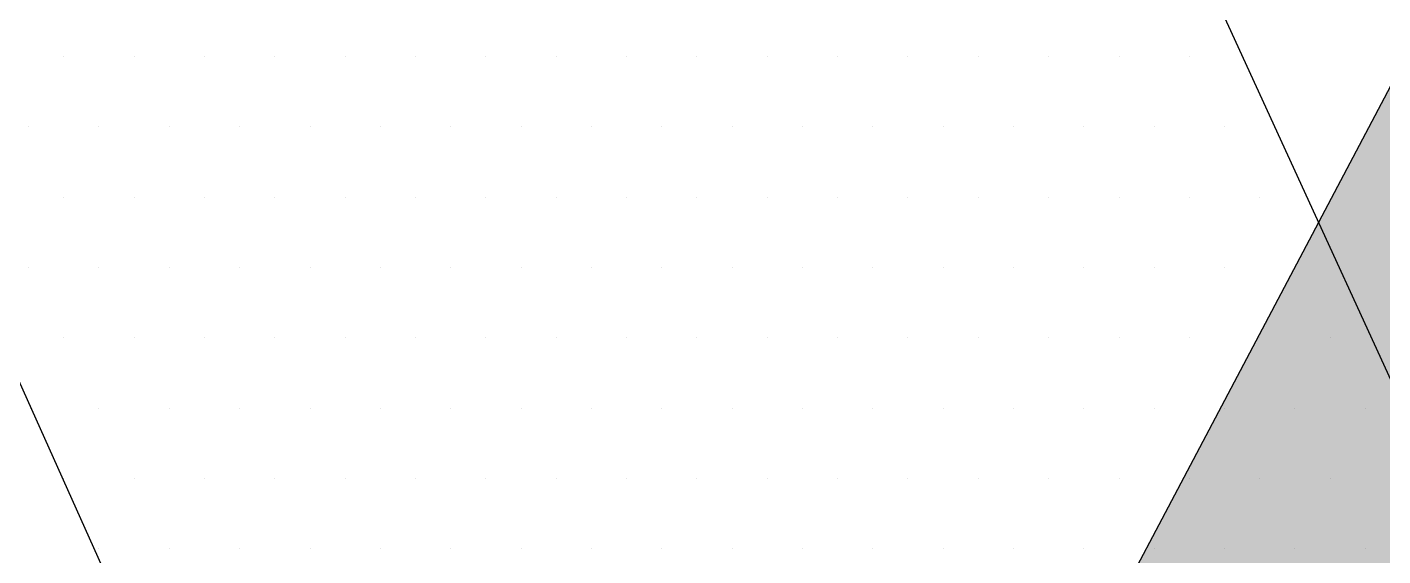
# Paper-space layout 'TOP_A1_00200_01-01-2017_MODELE' of a CAD drawing. Header units: millimetres. Extents: x -52 to 293, y -3 to 294.
# Drawn here: x -13.73 to -11.962, y 70.697 to 71.386 of the extents above; entities that cross this region are included whole.
import ezdxf

# ---------------------------------------------------------------- set-up
doc = ezdxf.new("R2010")
doc.units = ezdxf.units.MM
doc.header["$LTSCALE"] = 2
for name, color, linetype in [('CALQUE_7', 4, 'Continuous'), ('CARTOUCHE', 7, 'Continuous'), ('rosace', 7, 'Continuous')]:
    doc.layers.add(name, color=color, linetype=linetype)

# ---------------------------------------------------------------- blocks, each defined once
blk = doc.blocks.new('A$C715108E3')
at = {"layer": 'CALQUE_7', "color": 131}
for p, q in [((-4.929, 1.3464), (-4.929, 1.3464)), ((-4.8369, 1.3464), (-4.8369, 1.3464)), ((-4.7453, 1.3464), (-4.7453, 1.3464)), ((-4.6537, 1.3464), (-4.6537, 1.3464)), ((-4.562, 1.3464), (-4.562, 1.3464)), ((-4.47, 1.3464), (-4.47, 1.3464)), ((-4.3787, 1.3464), (-4.3787, 1.3464)), ((-4.2867, 1.3464), (-4.2867, 1.3464)), ((-4.1947, 1.3464), (-4.1947, 1.3464)), ((-4.1034, 1.3464), (-4.1034, 1.3464)), ((-4.0114, 1.3464), (-4.0114, 1.3464)), ((-3.9196, 1.3464), (-3.9196, 1.3464)), ((-3.8281, 1.3464), (-3.8281, 1.3464)), ((-3.7363, 1.3464), (-3.7363, 1.3464)), ((-3.6444, 1.3464), (-3.6444, 1.3464)), ((-3.5526, 1.3464), (-3.5526, 1.3464)), ((-3.4611, 1.3464), (-3.4611, 1.3464)), ((-4.9745, 1.2549), (-4.9745, 1.2549)), ((-4.8829, 1.2549), (-4.8829, 1.2549)), ((-4.7912, 1.2549), (-4.7912, 1.2549)), ((-4.6992, 1.2549), (-4.6992, 1.2549)), ((-4.6076, 1.2549), (-4.6076, 1.2549)), ((-4.5159, 1.2549), (-4.5159, 1.2549)), ((-4.4243, 1.2549), (-4.4243, 1.2549)), ((-4.3322, 1.2549), (-4.3322, 1.2549)), ((-4.2412, 1.2549), (-4.2412, 1.2549)), ((-4.1491, 1.2549), (-4.1491, 1.2549)), ((-4.0571, 1.2549), (-4.0571, 1.2549)), ((-3.9659, 1.2549), (-3.9659, 1.2549)), ((-3.8738, 1.2549), (-3.8738, 1.2549)), ((-3.782, 1.2549), (-3.782, 1.2549)), ((-3.6909, 1.2549), (-3.6909, 1.2549)), ((-3.5987, 1.2549), (-3.5987, 1.2549)), ((-3.5069, 1.2549), (-3.5069, 1.2549)), ((-3.415, 1.2549), (-3.415, 1.2549)), ((-4.929, 1.1625), (-4.929, 1.1625)), ((-4.8369, 1.1625), (-4.8369, 1.1625)), ((-4.7453, 1.1625), (-4.7453, 1.1625)), ((-4.6537, 1.1625), (-4.6537, 1.1625)), ((-4.562, 1.1625), (-4.562, 1.1625)), ((-4.47, 1.1625), (-4.47, 1.1625)), ((-4.3787, 1.1625), (-4.3787, 1.1625)), ((-4.2867, 1.1625), (-4.2867, 1.1625)), ((-4.1947, 1.1625), (-4.1947, 1.1625)), ((-4.1034, 1.1625), (-4.1034, 1.1625)), ((-4.0114, 1.1625), (-4.0114, 1.1625)), ((-3.9196, 1.1625), (-3.9196, 1.1625)), ((-3.8281, 1.1625), (-3.8281, 1.1625)), ((-3.7363, 1.1625), (-3.7363, 1.1625)), ((-3.6444, 1.1625), (-3.6444, 1.1625)), ((-3.5526, 1.1625), (-3.5526, 1.1625)), ((-3.4611, 1.1625), (-3.4611, 1.1625)), ((-3.3693, 1.1625), (-3.3693, 1.1625)), ((-4.9745, 1.0714), (-4.9745, 1.0714)), ((-4.8829, 1.0714), (-4.8829, 1.0714)), ((-4.7912, 1.0714), (-4.7912, 1.0714)), ((-4.6992, 1.0714), (-4.6992, 1.0714)), ((-4.6076, 1.0714), (-4.6076, 1.0714)), ((-4.5159, 1.0714), (-4.5159, 1.0714)), ((-4.4243, 1.0714), (-4.4243, 1.0714)), ((-4.3322, 1.0714), (-4.3322, 1.0714)), ((-4.2412, 1.0714), (-4.2412, 1.0714)), ((-4.1491, 1.0714), (-4.1491, 1.0714)), ((-4.0571, 1.0714), (-4.0571, 1.0714)), ((-3.9659, 1.0714), (-3.9659, 1.0714)), ((-3.8738, 1.0714), (-3.8738, 1.0714)), ((-3.782, 1.0714), (-3.782, 1.0714)), ((-3.6909, 1.0714), (-3.6909, 1.0714)), ((-3.5987, 1.0714), (-3.5987, 1.0714)), ((-3.5069, 1.0714), (-3.5069, 1.0714)), ((-3.415, 1.0714), (-3.415, 1.0714)), ((-3.3236, 1.0714), (-3.3236, 1.0714)), ((-4.929, 0.9798), (-4.929, 0.9798)), ((-4.8369, 0.9798), (-4.8369, 0.9798)), ((-4.7453, 0.9798), (-4.7453, 0.9798)), ((-4.6537, 0.9798), (-4.6537, 0.9798)), ((-4.562, 0.9798), (-4.562, 0.9798)), ((-4.47, 0.9798), (-4.47, 0.9798)), ((-4.3787, 0.9798), (-4.3787, 0.9798)), ((-4.2867, 0.9798), (-4.2867, 0.9798)), ((-4.1947, 0.9798), (-4.1947, 0.9798)), ((-4.1034, 0.9798), (-4.1034, 0.9798)), ((-4.0114, 0.9798), (-4.0114, 0.9798)), ((-3.9196, 0.9798), (-3.9196, 0.9798)), ((-3.8281, 0.9798), (-3.8281, 0.9798)), ((-3.7363, 0.9798), (-3.7363, 0.9798)), ((-3.6444, 0.9798), (-3.6444, 0.9798)), ((-3.5526, 0.9798), (-3.5526, 0.9798)), ((-3.4611, 0.9798), (-3.4611, 0.9798)), ((-3.3693, 0.9798), (-3.3693, 0.9798)), ((-3.2775, 0.9798), (-3.2775, 0.9798)), ((-4.9721, 0.8874), (-4.9721, 0.8874)), ((-4.8829, 0.8874), (-4.8829, 0.8874)), ((-4.7912, 0.8874), (-4.7912, 0.8874)), ((-4.6992, 0.8874), (-4.6992, 0.8874)), ((-4.6076, 0.8874), (-4.6076, 0.8874)), ((-4.5159, 0.8874), (-4.5159, 0.8874)), ((-4.4243, 0.8874), (-4.4243, 0.8874)), ((-4.3322, 0.8874), (-4.3322, 0.8874)), ((-4.2412, 0.8874), (-4.2412, 0.8874)), ((-4.1491, 0.8874), (-4.1491, 0.8874)), ((-4.0571, 0.8874), (-4.0571, 0.8874)), ((-3.9659, 0.8874), (-3.9659, 0.8874)), ((-3.8738, 0.8874), (-3.8738, 0.8874)), ((-3.782, 0.8874), (-3.782, 0.8874)), ((-3.6909, 0.8874), (-3.6909, 0.8874)), ((-3.5987, 0.8874), (-3.5987, 0.8874)), ((-3.5069, 0.8874), (-3.5069, 0.8874)), ((-3.415, 0.8874), (-3.415, 0.8874)), ((-3.3236, 0.8874), (-3.3236, 0.8874)), ((-3.2318, 0.8874), (-3.2318, 0.8874)), ((-4.9305, 0.7961), (-4.9305, 0.7961)), ((-4.929, 0.7961), (-4.929, 0.7961)), ((-4.8369, 0.7961), (-4.8369, 0.7961)), ((-4.7453, 0.7961), (-4.7453, 0.7961)), ((-4.6537, 0.7961), (-4.6537, 0.7961)), ((-4.562, 0.7961), (-4.562, 0.7961)), ((-4.47, 0.7961), (-4.47, 0.7961)), ((-4.3787, 0.7961), (-4.3787, 0.7961)), ((-4.2867, 0.7961), (-4.2867, 0.7961)), ((-4.1947, 0.7961), (-4.1947, 0.7961)), ((-4.1034, 0.7961), (-4.1034, 0.7961)), ((-4.0114, 0.7961), (-4.0114, 0.7961)), ((-3.9196, 0.7961), (-3.9196, 0.7961)), ((-3.8281, 0.7961), (-3.8281, 0.7961)), ((-3.7363, 0.7961), (-3.7363, 0.7961)), ((-3.6444, 0.7961), (-3.6444, 0.7961)), ((-3.5526, 0.7961), (-3.5526, 0.7961)), ((-3.4611, 0.7961), (-3.4611, 0.7961)), ((-3.3693, 0.7961), (-3.3693, 0.7961)), ((-3.2775, 0.7961), (-3.2775, 0.7961)), ((-4.89, 0.7047), (-4.89, 0.7047)), ((-4.8829, 0.7047), (-4.8829, 0.7047)), ((-4.7912, 0.7047), (-4.7912, 0.7047)), ((-4.6992, 0.7047), (-4.6992, 0.7047)), ((-4.6076, 0.7047), (-4.6076, 0.7047)), ((-4.5159, 0.7047), (-4.5159, 0.7047)), ((-4.4243, 0.7047), (-4.4243, 0.7047)), ((-4.3322, 0.7047), (-4.3322, 0.7047)), ((-4.2412, 0.7047), (-4.2412, 0.7047)), ((-4.1491, 0.7047), (-4.1491, 0.7047)), ((-4.0571, 0.7047), (-4.0571, 0.7047)), ((-3.9659, 0.7047), (-3.9659, 0.7047)), ((-3.8738, 0.7047), (-3.8738, 0.7047)), ((-3.782, 0.7047), (-3.782, 0.7047)), ((-3.6909, 0.7047), (-3.6909, 0.7047)), ((-3.5987, 0.7047), (-3.5987, 0.7047)), ((-3.5069, 0.7047), (-3.5069, 0.7047)), ((-3.415, 0.7047), (-3.415, 0.7047)), ((-3.3236, 0.7047), (-3.3236, 0.7047)), ((-3.2318, 0.7047), (-3.2318, 0.7047))]:
    blk.add_line(p, q, dxfattribs=at)
blk.add_lwpolyline([(4.8497, -5.4935), (3.9051, -3.7588), (-0.4601, -3.2749), (1.2763, -0.8417), (0, 0), (-1.7101, -2.322), (-3.5228, 1.6324), (-4.3907, 1.9382), (-5.4878, 2.0402), (-2.8588, -3.8274), (-4.4672, -5.9198), (-4.8244, -3.2921), (-5.1561, -2.8832)], dxfattribs=at)
blk = doc.blocks.new('A$C581E6685')
at = {"layer": 'rosace'}
blk.add_hatch(color=32, dxfattribs=at).paths.add_polyline_path([(-39.8519, 24.2064), (-40.7961, 26.4077), (-33.3292, 40.5507)])
at = {"layer": 'rosace', "color": 32}
blk.add_lwpolyline([(-39.8519, 24.2064), (-40.7961, 26.4077), (-33.3292, 40.5507)], close=True, dxfattribs=at)
at = {"layer": 'CARTOUCHE'}
blk.add_blockref('A$C715108E3', (-31.6739, 36.3189), dxfattribs=at)

psp = doc.layouts.new('TOP_A1_00200_01-01-2017_MODELE')

# ---------------------------------------------------------------- block references
at = {"layer": 'CARTOUCHE'}
psp.add_blockref('A$C581E6685', (22.9208, 33.6824), dxfattribs=at)

doc.saveas('drawing.dxf')
